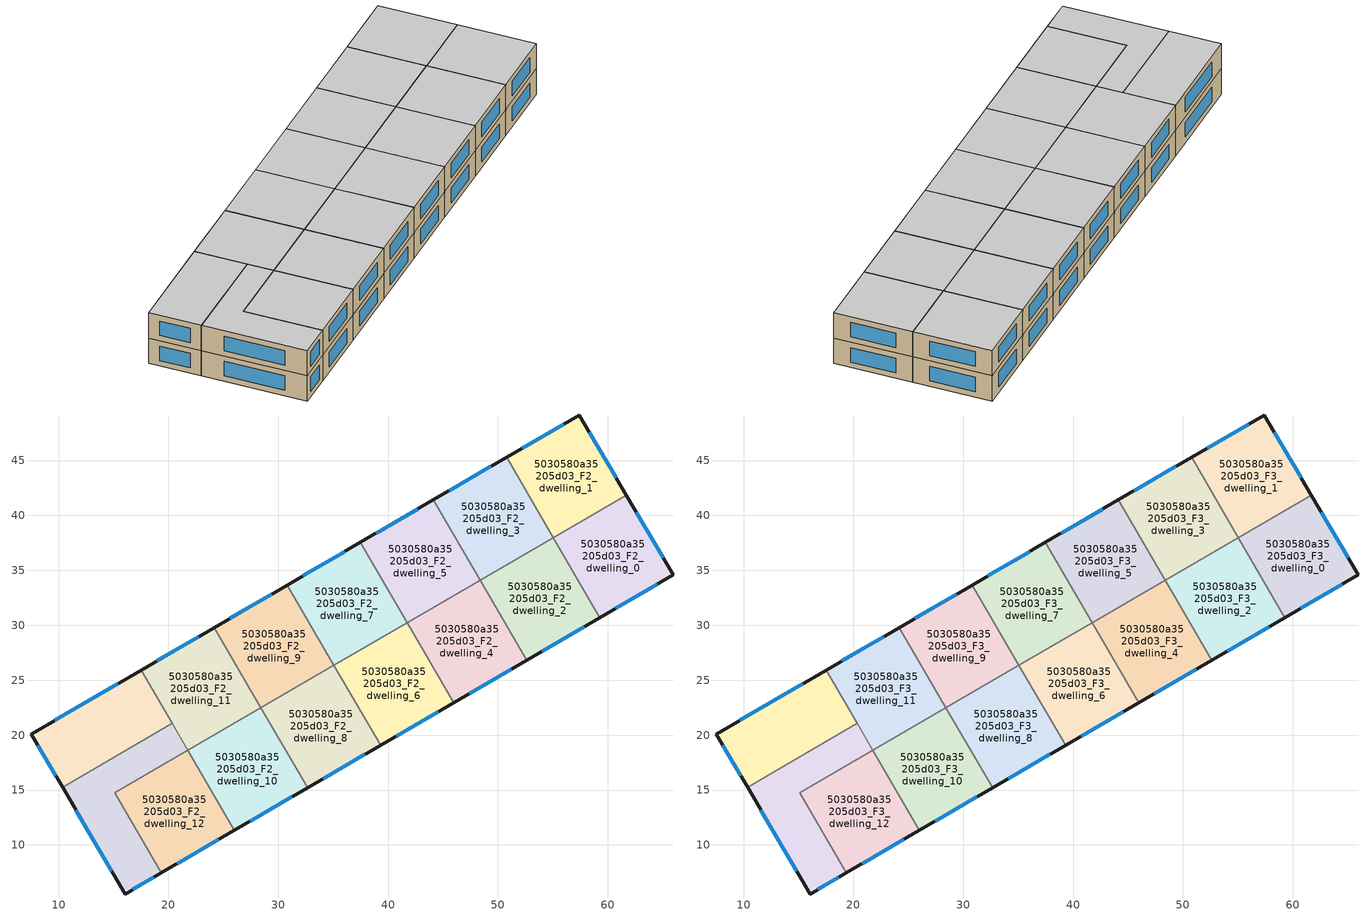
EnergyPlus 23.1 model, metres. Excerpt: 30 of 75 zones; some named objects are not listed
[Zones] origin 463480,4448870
5030580a35205d03_F2_dwelling_0
 floor to 5030580a35205d03_F1_dwelling_0 (EU_floor_Construction): 61.69,41.85 65.95,34.59 59.28,30.7 55.04,37.98 z6
 wall outside (EU_wall_Construction): 59.28,30.7 65.95,34.59 61.69,41.85 z6:9
 wall to 5030580a35205d03_F2_dwelling_1 (EU_wall_Construction): 61.69,41.85 55.04,37.98 z6:9
 wall to 5030580a35205d03_F2_dwelling_2 (EU_wall_Construction): 55.04,37.98 59.28,30.7 z6:9
 window (EU_Window_Construction): 65.04,36.14 62.6,40.3 / 60.71,31.53 64.52,33.76 z6.64:8.36
5030580a35205d03_F2_dwelling_1
 floor to 5030580a35205d03_F1_dwelling_1 (EU_floor_Construction): 57.41,49.15 61.69,41.85 55.04,37.98 50.78,45.29 z6
 wall outside (EU_wall_Construction): 61.69,41.85 57.41,49.15 50.78,45.29 z6:9
 wall to 5030580a35205d03_F2_dwelling_3 (EU_wall_Construction): 50.78,45.29 55.03,37.99 z6:9
 wall to 5030580a35205d03_F2_dwelling_2 (EU_wall_Construction): 55.03,37.99 55.04,37.98 z6:9
 window (EU_Window_Construction): 60.77,43.42 58.33,47.58 / 55.99,48.32 52.2,46.11 z6.64:8.36
5030580a35205d03_F2_dwelling_10
 floor to 5030580a35205d03_F1_dwelling_10 (EU_floor_Construction): 28.42,22.5 32.66,15.21 26.01,11.33 21.76,18.63 z6
 wall outside (EU_wall_Construction): 26.01,11.33 32.66,15.21 z6:9
 wall to 5030580a35205d03_F2_dwelling_12 (EU_wall_Construction): 21.76,18.63 26.01,11.33 z6:9
 wall to 5030580a35205d03_F2_dwelling_11 (EU_wall_Construction): 28.42,22.5 21.76,18.63 z6:9
 wall to 5030580a35205d03_F2_dwelling_8 (EU_wall_Construction): 32.66,15.21 28.42,22.5 z6:9
 window (EU_Window_Construction): 27.44,12.16 31.24,14.38 z6.64:8.36
5030580a35205d03_F2_dwelling_11
 floor to 5030580a35205d03_F1_dwelling_11 (EU_floor_Construction): 24.17,29.79 28.42,22.5 21.76,18.63 17.52,25.92 z6
 wall outside (EU_wall_Construction): 24.17,29.79 17.52,25.92 z6:9
 wall to 5030580a35205d03_F2_dwelling_9 (EU_wall_Construction): 28.42,22.5 24.17,29.79 z6:9
 wall to 5030580a35205d03_F2_dwelling_14 (EU_wall_Construction): 17.52,25.92 20.34,21.07 z6:9
 wall to 5030580a35205d03_F2_dwelling_13 (EU_wall_Construction): 20.34,21.07 21.76,18.63 z6:9
 window (EU_Window_Construction): 22.74,28.96 18.94,26.75 z6.64:8.36
5030580a35205d03_F2_dwelling_12
 floor to 5030580a35205d03_F1_dwelling_12 (EU_floor_Construction): 21.76,18.63 26.01,11.33 19.36,7.46 15.11,14.75 z6
 wall outside (EU_wall_Construction): 19.36,7.46 26.01,11.33 z6:9
 wall to 5030580a35205d03_F2_dwelling_13 (EU_wall_Construction): 21.76,18.63 15.11,14.75 19.36,7.46 z6:9
 window (EU_Window_Construction): 20.78,8.29 24.59,10.5 z6.64:8.36
5030580a35205d03_F2_dwelling_13
 floor to 5030580a35205d03_F1_dwelling_13 (EU_floor_Construction): 20.34,21.07 21.76,18.63 15.11,14.75 19.36,7.46 16.06,5.54 10.36,15.25 z6
 wall outside (EU_wall_Construction): 10.36,15.25 16.06,5.54 19.36,7.46 z6:9
 wall to 5030580a35205d03_F2_dwelling_14 (EU_wall_Construction): 20.34,21.07 10.36,15.25 z6:9
 window (EU_Window_Construction): 16.76,5.95 18.65,7.05 / 11.58,13.17 14.84,7.62 z6.64:8.36
5030580a35205d03_F2_dwelling_14
 floor to 5030580a35205d03_F1_dwelling_14 (EU_floor_Construction): 17.52,25.92 20.34,21.07 10.36,15.25 7.51,20.1 z6
 wall outside (EU_wall_Construction): 17.52,25.92 7.51,20.1 10.36,15.25 z6:9
 window (EU_Window_Construction): 8.12,19.06 9.75,16.29 / 15.37,24.67 9.66,21.34 z6.64:8.36
5030580a35205d03_F2_dwelling_2
 floor to 5030580a35205d03_F1_dwelling_2 (EU_floor_Construction): 55.03,37.99 59.28,30.7 52.62,26.83 48.38,34.12 z6
 wall outside (EU_wall_Construction): 52.62,26.83 59.28,30.7 z6:9
 wall to 5030580a35205d03_F2_dwelling_4 (EU_wall_Construction): 48.38,34.12 52.62,26.83 z6:9
 wall to 5030580a35205d03_F2_dwelling_3 (EU_wall_Construction): 55.03,37.99 48.38,34.12 z6:9
 window (EU_Window_Construction): 54.05,27.66 57.85,29.87 z6.64:8.36
5030580a35205d03_F2_dwelling_3
 floor to 5030580a35205d03_F1_dwelling_3 (EU_floor_Construction): 50.78,45.29 55.03,37.99 48.38,34.12 44.13,41.42 z6
 wall outside (EU_wall_Construction): 50.78,45.29 44.13,41.42 z6:9
 wall to 5030580a35205d03_F2_dwelling_5 (EU_wall_Construction): 44.13,41.42 48.38,34.12 z6:9
 window (EU_Window_Construction): 49.36,44.46 45.55,42.24 z6.64:8.36
5030580a35205d03_F2_dwelling_4
 floor to 5030580a35205d03_F1_dwelling_4 (EU_floor_Construction): 48.38,34.12 52.62,26.83 45.97,22.95 41.72,30.25 z6
 wall outside (EU_wall_Construction): 45.97,22.95 52.62,26.83 z6:9
 wall to 5030580a35205d03_F2_dwelling_6 (EU_wall_Construction): 41.72,30.25 45.97,22.95 z6:9
 wall to 5030580a35205d03_F2_dwelling_5 (EU_wall_Construction): 48.38,34.12 41.72,30.25 z6:9
 window (EU_Window_Construction): 47.39,23.78 51.2,26 z6.64:8.36
5030580a35205d03_F2_dwelling_5
 floor to 5030580a35205d03_F1_dwelling_5 (EU_floor_Construction): 44.13,41.42 48.38,34.12 41.72,30.25 37.48,37.54 z6
 wall outside (EU_wall_Construction): 44.13,41.42 37.48,37.54 z6:9
 wall to 5030580a35205d03_F2_dwelling_7 (EU_wall_Construction): 37.48,37.54 41.72,30.25 z6:9
 window (EU_Window_Construction): 42.7,40.59 38.9,38.37 z6.64:8.36
5030580a35205d03_F2_dwelling_6
 floor to 5030580a35205d03_F1_dwelling_6 (EU_floor_Construction): 41.72,30.25 45.97,22.95 39.32,19.08 35.07,26.37 z6
 wall outside (EU_wall_Construction): 39.32,19.08 45.97,22.95 z6:9
 wall to 5030580a35205d03_F2_dwelling_8 (EU_wall_Construction): 35.07,26.37 39.32,19.08 z6:9
 wall to 5030580a35205d03_F2_dwelling_7 (EU_wall_Construction): 41.72,30.25 35.07,26.37 z6:9
 window (EU_Window_Construction): 40.74,19.91 44.54,22.12 z6.64:8.36
5030580a35205d03_F2_dwelling_7
 floor to 5030580a35205d03_F1_dwelling_7 (EU_floor_Construction): 37.48,37.54 41.72,30.25 35.07,26.37 30.82,33.67 z6
 wall outside (EU_wall_Construction): 37.48,37.54 30.82,33.67 z6:9
 wall to 5030580a35205d03_F2_dwelling_9 (EU_wall_Construction): 30.82,33.67 35.07,26.37 z6:9
 window (EU_Window_Construction): 36.05,36.71 32.25,34.5 z6.64:8.36
5030580a35205d03_F2_dwelling_8
 floor to 5030580a35205d03_F1_dwelling_8 (EU_floor_Construction): 35.07,26.37 39.32,19.08 32.66,15.21 28.42,22.5 z6
 wall outside (EU_wall_Construction): 32.66,15.21 39.32,19.08 z6:9
 wall to 5030580a35205d03_F2_dwelling_9 (EU_wall_Construction): 35.07,26.37 28.42,22.5 z6:9
 window (EU_Window_Construction): 34.09,16.04 37.89,18.25 z6.64:8.36
5030580a35205d03_F2_dwelling_9
 floor to 5030580a35205d03_F1_dwelling_9 (EU_floor_Construction): 30.82,33.67 35.07,26.37 28.42,22.5 24.17,29.79 z6
 wall outside (EU_wall_Construction): 30.82,33.67 24.17,29.79 z6:9
 window (EU_Window_Construction): 29.4,32.84 25.6,30.62 z6.64:8.36
5030580a35205d03_F3_dwelling_0
 floor to 5030580a35205d03_F2_dwelling_0 (EU_floor_Construction): 61.69,41.85 65.95,34.59 59.28,30.7 55.04,37.98 z9
 wall outside (EU_wall_Construction): 59.28,30.7 65.95,34.59 61.69,41.85 z9:12
 wall to 5030580a35205d03_F3_dwelling_1 (EU_wall_Construction): 61.69,41.85 55.04,37.98 z9:12
 wall to 5030580a35205d03_F3_dwelling_2 (EU_wall_Construction): 55.04,37.98 59.28,30.7 z9:12
 window (EU_Window_Construction): 65.04,36.14 62.6,40.3 / 60.71,31.53 64.52,33.76 z9.64:11.36
 ceiling to 5030580a35205d03_F4_dwelling_0 (EU_floor_Construction): 65.95,34.59 61.69,41.85 55.04,37.98 59.28,30.7 z12
5030580a35205d03_F3_dwelling_1
 floor to 5030580a35205d03_F2_dwelling_1 (EU_floor_Construction): 57.41,49.15 61.69,41.85 55.04,37.98 50.78,45.29 z9
 wall outside (EU_wall_Construction): 61.69,41.85 57.41,49.15 50.78,45.29 z9:12
 wall to 5030580a35205d03_F3_dwelling_3 (EU_wall_Construction): 50.78,45.29 55.03,37.99 z9:12
 wall to 5030580a35205d03_F3_dwelling_2 (EU_wall_Construction): 55.03,37.99 55.04,37.98 z9:12
 window (EU_Window_Construction): 60.77,43.42 58.33,47.58 / 55.99,48.32 52.2,46.11 z9.64:11.36
 ceiling to 5030580a35205d03_F4_dwelling_1 (EU_floor_Construction): 61.69,41.85 57.41,49.15 50.78,45.29 55.04,37.98 z12
5030580a35205d03_F3_dwelling_10
 floor to 5030580a35205d03_F2_dwelling_10 (EU_floor_Construction): 28.42,22.5 32.66,15.21 26.01,11.33 21.76,18.63 z9
 wall outside (EU_wall_Construction): 26.01,11.33 32.66,15.21 z9:12
 wall to 5030580a35205d03_F3_dwelling_12 (EU_wall_Construction): 21.76,18.63 26.01,11.33 z9:12
 wall to 5030580a35205d03_F3_dwelling_11 (EU_wall_Construction): 28.42,22.5 21.76,18.63 z9:12
 wall to 5030580a35205d03_F3_dwelling_8 (EU_wall_Construction): 32.66,15.21 28.42,22.5 z9:12
 window (EU_Window_Construction): 27.44,12.16 31.24,14.38 z9.64:11.36
 ceiling to 5030580a35205d03_F4_dwelling_10 (EU_floor_Construction): 32.66,15.21 28.42,22.5 21.76,18.63 26.01,11.33 z12
5030580a35205d03_F3_dwelling_11
 floor to 5030580a35205d03_F2_dwelling_11 (EU_floor_Construction): 24.17,29.79 28.42,22.5 21.76,18.63 17.52,25.92 z9
 wall outside (EU_wall_Construction): 24.17,29.79 17.52,25.92 z9:12
 wall to 5030580a35205d03_F3_dwelling_9 (EU_wall_Construction): 28.42,22.5 24.17,29.79 z9:12
 wall to 5030580a35205d03_F3_dwelling_14 (EU_wall_Construction): 17.52,25.92 20.34,21.07 z9:12
 wall to 5030580a35205d03_F3_dwelling_13 (EU_wall_Construction): 20.34,21.07 21.76,18.63 z9:12
 window (EU_Window_Construction): 22.74,28.96 18.94,26.75 z9.64:11.36
 ceiling to 5030580a35205d03_F4_dwelling_11 (EU_floor_Construction): 28.42,22.5 24.17,29.79 17.52,25.92 21.76,18.63 z12
5030580a35205d03_F3_dwelling_12
 floor to 5030580a35205d03_F2_dwelling_12 (EU_floor_Construction): 21.76,18.63 26.01,11.33 19.36,7.46 15.11,14.75 z9
 wall outside (EU_wall_Construction): 19.36,7.46 26.01,11.33 z9:12
 wall to 5030580a35205d03_F3_dwelling_13 (EU_wall_Construction): 21.76,18.63 15.11,14.75 19.36,7.46 z9:12
 window (EU_Window_Construction): 20.78,8.29 24.59,10.5 z9.64:11.36
 ceiling to 5030580a35205d03_F4_dwelling_12 (EU_floor_Construction): 26.01,11.33 21.76,18.63 15.11,14.75 19.36,7.46 z12
5030580a35205d03_F3_dwelling_13
 floor to 5030580a35205d03_F2_dwelling_13 (EU_floor_Construction): 20.34,21.07 21.76,18.63 15.11,14.75 19.36,7.46 16.06,5.54 10.36,15.25 z9
 wall outside (EU_wall_Construction): 10.36,15.25 16.06,5.54 19.36,7.46 z9:12
 wall to 5030580a35205d03_F3_dwelling_14 (EU_wall_Construction): 20.34,21.07 10.36,15.25 z9:12
 window (EU_Window_Construction): 16.76,5.95 18.65,7.05 / 11.58,13.17 14.84,7.62 z9.64:11.36
 ceiling to 5030580a35205d03_F4_dwelling_13 (EU_floor_Construction): 19.36,7.46 15.11,14.75 21.76,18.63 20.34,21.07 10.36,15.25 16.06,5.54 z12
5030580a35205d03_F3_dwelling_14
 floor to 5030580a35205d03_F2_dwelling_14 (EU_floor_Construction): 17.52,25.92 20.34,21.07 10.36,15.25 7.51,20.1 z9
 wall outside (EU_wall_Construction): 17.52,25.92 7.51,20.1 10.36,15.25 z9:12
 window (EU_Window_Construction): 8.12,19.06 9.75,16.29 / 15.37,24.67 9.66,21.34 z9.64:11.36
 ceiling to 5030580a35205d03_F4_dwelling_14 (EU_floor_Construction): 20.34,21.07 17.52,25.92 7.51,20.1 10.36,15.25 z12
5030580a35205d03_F3_dwelling_2
 floor to 5030580a35205d03_F2_dwelling_2 (EU_floor_Construction): 55.03,37.99 59.28,30.7 52.62,26.83 48.38,34.12 z9
 wall outside (EU_wall_Construction): 52.62,26.83 59.28,30.7 z9:12
 wall to 5030580a35205d03_F3_dwelling_4 (EU_wall_Construction): 48.38,34.12 52.62,26.83 z9:12
 wall to 5030580a35205d03_F3_dwelling_3 (EU_wall_Construction): 55.03,37.99 48.38,34.12 z9:12
 window (EU_Window_Construction): 54.05,27.66 57.85,29.87 z9.64:11.36
 ceiling to 5030580a35205d03_F4_dwelling_2 (EU_floor_Construction): 59.28,30.7 55.03,37.99 48.38,34.12 52.62,26.83 z12
5030580a35205d03_F3_dwelling_3
 floor to 5030580a35205d03_F2_dwelling_3 (EU_floor_Construction): 50.78,45.29 55.03,37.99 48.38,34.12 44.13,41.42 z9
 wall outside (EU_wall_Construction): 50.78,45.29 44.13,41.42 z9:12
 wall to 5030580a35205d03_F3_dwelling_5 (EU_wall_Construction): 44.13,41.42 48.38,34.12 z9:12
 window (EU_Window_Construction): 49.36,44.46 45.55,42.24 z9.64:11.36
 ceiling to 5030580a35205d03_F4_dwelling_3 (EU_floor_Construction): 55.03,37.99 50.78,45.29 44.13,41.42 48.38,34.12 z12
5030580a35205d03_F3_dwelling_4
 floor to 5030580a35205d03_F2_dwelling_4 (EU_floor_Construction): 48.38,34.12 52.62,26.83 45.97,22.95 41.72,30.25 z9
 wall outside (EU_wall_Construction): 45.97,22.95 52.62,26.83 z9:12
 wall to 5030580a35205d03_F3_dwelling_6 (EU_wall_Construction): 41.72,30.25 45.97,22.95 z9:12
 wall to 5030580a35205d03_F3_dwelling_5 (EU_wall_Construction): 48.38,34.12 41.72,30.25 z9:12
 window (EU_Window_Construction): 47.39,23.78 51.2,26 z9.64:11.36
 ceiling to 5030580a35205d03_F4_dwelling_4 (EU_floor_Construction): 52.62,26.83 48.38,34.12 41.72,30.25 45.97,22.95 z12
5030580a35205d03_F3_dwelling_5
 floor to 5030580a35205d03_F2_dwelling_5 (EU_floor_Construction): 44.13,41.42 48.38,34.12 41.72,30.25 37.48,37.54 z9
 wall outside (EU_wall_Construction): 44.13,41.42 37.48,37.54 z9:12
 wall to 5030580a35205d03_F3_dwelling_7 (EU_wall_Construction): 37.48,37.54 41.72,30.25 z9:12
 window (EU_Window_Construction): 42.7,40.59 38.9,38.37 z9.64:11.36
 ceiling to 5030580a35205d03_F4_dwelling_5 (EU_floor_Construction): 48.38,34.12 44.13,41.42 37.48,37.54 41.72,30.25 z12
5030580a35205d03_F3_dwelling_6
 floor to 5030580a35205d03_F2_dwelling_6 (EU_floor_Construction): 41.72,30.25 45.97,22.95 39.32,19.08 35.07,26.37 z9
 wall outside (EU_wall_Construction): 39.32,19.08 45.97,22.95 z9:12
 wall to 5030580a35205d03_F3_dwelling_8 (EU_wall_Construction): 35.07,26.37 39.32,19.08 z9:12
 wall to 5030580a35205d03_F3_dwelling_7 (EU_wall_Construction): 41.72,30.25 35.07,26.37 z9:12
 window (EU_Window_Construction): 40.74,19.91 44.54,22.12 z9.64:11.36
 ceiling to 5030580a35205d03_F4_dwelling_6 (EU_floor_Construction): 45.97,22.95 41.72,30.25 35.07,26.37 39.32,19.08 z12
5030580a35205d03_F3_dwelling_7
 floor to 5030580a35205d03_F2_dwelling_7 (EU_floor_Construction): 37.48,37.54 41.72,30.25 35.07,26.37 30.82,33.67 z9
 wall outside (EU_wall_Construction): 37.48,37.54 30.82,33.67 z9:12
 wall to 5030580a35205d03_F3_dwelling_9 (EU_wall_Construction): 30.82,33.67 35.07,26.37 z9:12
 window (EU_Window_Construction): 36.05,36.71 32.25,34.5 z9.64:11.36
 ceiling to 5030580a35205d03_F4_dwelling_7 (EU_floor_Construction): 41.72,30.25 37.48,37.54 30.82,33.67 35.07,26.37 z12
5030580a35205d03_F3_dwelling_8
 floor to 5030580a35205d03_F2_dwelling_8 (EU_floor_Construction): 35.07,26.37 39.32,19.08 32.66,15.21 28.42,22.5 z9
 wall outside (EU_wall_Construction): 32.66,15.21 39.32,19.08 z9:12
 wall to 5030580a35205d03_F3_dwelling_9 (EU_wall_Construction): 35.07,26.37 28.42,22.5 z9:12
 window (EU_Window_Construction): 34.09,16.04 37.89,18.25 z9.64:11.36
 ceiling to 5030580a35205d03_F4_dwelling_8 (EU_floor_Construction): 39.32,19.08 35.07,26.37 28.42,22.5 32.66,15.21 z12
5030580a35205d03_F3_dwelling_9
 floor to 5030580a35205d03_F2_dwelling_9 (EU_floor_Construction): 30.82,33.67 35.07,26.37 28.42,22.5 24.17,29.79 z9
 wall outside (EU_wall_Construction): 30.82,33.67 24.17,29.79 z9:12
 window (EU_Window_Construction): 29.4,32.84 25.6,30.62 z9.64:11.36
 ceiling to 5030580a35205d03_F4_dwelling_9 (EU_floor_Construction): 35.07,26.37 30.82,33.67 24.17,29.79 28.42,22.5 z12
[Building]
EU S2 Campaign: North Axis=0; Terrain=City; Solar Distribution=FullExterior
[Site:Location]
Yerevan-Zvartnots.Intl.AP: Latitude=40.15; Longitude=44.383; Time Zone=4; Elevation=854
[SizingPeriod:WeatherFileDays]
AnnualSizingPeriod: Begin Month=1; Begin Day of Month=1; End Month=12; End Day of Month=31; Day of Week for Start Day=Monday; Use Weather File Daylight Saving Period=No; Use Weather File Rain and Snow Indicators=No
[MATERIAL]
EU_InternalMass_Material: Roughness=MediumRough; Thickness=0.1; Conductivity=1; Density=1800; Specific Heat=900; Thermal Absorptance=0.9; Solar Absorptance=0.7; Visible Absorptance=0.7
[MATERIAL:NOMASS] Roughness=MediumRough; Thermal Absorptance=0.9; Solar Absorptance=0.7; Visible Absorptance=0.7
Name | Thermal Resistance
EU_wall_NoMass | 1.05043
EU_floor_NoMass | 0.478065
[WINDOWMATERIAL:SIMPLEGLAZINGSYSTEM]
EU_Window_SimpleGlazing: UFactor=2.5566; Solar Heat Gain Coefficient=0.75; Visible Transmittance=0.75
[CONSTRUCTION]
EU_wall_Construction: EU_wall_NoMass
EU_floor_Construction: EU_floor_NoMass
EU_Window_Construction: EU_Window_SimpleGlazing
EU_InternalMass_Construction: EU_InternalMass_Material
[ZONE] Type=1; Multiplier=1; Ceiling Height=autocalculate; Floor Area=autocalculate; Part of Total Floor Area=Yes
Name | Volume
5030580a35205d03_F2_dwelling_0; 5030580a35205d03_F3_dwelling_0 | 194.935
5030580a35205d03_F2_dwelling_1; 5030580a35205d03_F3_dwelling_1 | 194.938
5030580a35205d03_F2_dwelling_10; 5030580a35205d03_F3_dwelling_10; 5030580a35205d03_F2_dwelling_12; 5030580a35205d03_F3_dwelling_12; 5030580a35205d03_F2_dwelling_8; 5030580a35205d03_F3_dwelling_8 | 194.943
5030580a35205d03_F2_dwelling_11; 5030580a35205d03_F3_dwelling_11 | 194.927
5030580a35205d03_F2_dwelling_13; 5030580a35205d03_F3_dwelling_13 | 194.92
5030580a35205d03_F2_dwelling_14; 5030580a35205d03_F3_dwelling_14 | 194.925
5030580a35205d03_F2_dwelling_2; 5030580a35205d03_F3_dwelling_2 | 194.926
5030580a35205d03_F2_dwelling_3; 5030580a35205d03_F3_dwelling_3 | 194.91
5030580a35205d03_F2_dwelling_4; 5030580a35205d03_F3_dwelling_4 | 194.922
5030580a35205d03_F2_dwelling_5; 5030580a35205d03_F3_dwelling_5 | 194.906
5030580a35205d03_F2_dwelling_6; 5030580a35205d03_F3_dwelling_6 | 194.959
5030580a35205d03_F2_dwelling_7; 5030580a35205d03_F3_dwelling_7 | 194.923
5030580a35205d03_F2_dwelling_9; 5030580a35205d03_F3_dwelling_9 | 194.939
[INTERNALMASS] Construction=EU_InternalMass_Construction
Name | Zone or ZoneList | Surface Area
5030580a35205d03_F2_dwelling_0_EU_InternalMass | 5030580a35205d03_F2_dwelling_0 | 64.9783
5030580a35205d03_F2_dwelling_1_EU_InternalMass | 5030580a35205d03_F2_dwelling_1 | 64.979
5030580a35205d03_F2_dwelling_2_EU_InternalMass | 5030580a35205d03_F2_dwelling_2 | 64.9782
5030580a35205d03_F2_dwelling_3_EU_InternalMass | 5030580a35205d03_F2_dwelling_3 | 64.9717
5030580a35205d03_F2_dwelling_4_EU_InternalMass | 5030580a35205d03_F2_dwelling_4 | 64.9738
5030580a35205d03_F2_dwelling_5_EU_InternalMass | 5030580a35205d03_F2_dwelling_5 | 64.9698
5030580a35205d03_F2_dwelling_6_EU_InternalMass | 5030580a35205d03_F2_dwelling_6 | 64.9855
5030580a35205d03_F2_dwelling_7_EU_InternalMass | 5030580a35205d03_F2_dwelling_7 | 64.977
5030580a35205d03_F2_dwelling_8_EU_InternalMass | 5030580a35205d03_F2_dwelling_8 | 64.9784
5030580a35205d03_F2_dwelling_9_EU_InternalMass | 5030580a35205d03_F2_dwelling_9 | 64.9808
5030580a35205d03_F2_dwelling_10_EU_InternalMass | 5030580a35205d03_F2_dwelling_10 | 64.9801
5030580a35205d03_F2_dwelling_11_EU_InternalMass | 5030580a35205d03_F2_dwelling_11 | 64.9762
5030580a35205d03_F2_dwelling_12_EU_InternalMass | 5030580a35205d03_F2_dwelling_12 | 64.9804
5030580a35205d03_F2_dwelling_13_EU_InternalMass | 5030580a35205d03_F2_dwelling_13 | 64.9733
5030580a35205d03_F2_dwelling_14_EU_InternalMass | 5030580a35205d03_F2_dwelling_14 | 64.9731
5030580a35205d03_F3_dwelling_0_EU_InternalMass | 5030580a35205d03_F3_dwelling_0 | 64.9783
5030580a35205d03_F3_dwelling_1_EU_InternalMass | 5030580a35205d03_F3_dwelling_1 | 64.979
5030580a35205d03_F3_dwelling_2_EU_InternalMass | 5030580a35205d03_F3_dwelling_2 | 64.9782
5030580a35205d03_F3_dwelling_3_EU_InternalMass | 5030580a35205d03_F3_dwelling_3 | 64.9717
5030580a35205d03_F3_dwelling_4_EU_InternalMass | 5030580a35205d03_F3_dwelling_4 | 64.9738
5030580a35205d03_F3_dwelling_5_EU_InternalMass | 5030580a35205d03_F3_dwelling_5 | 64.9698
5030580a35205d03_F3_dwelling_6_EU_InternalMass | 5030580a35205d03_F3_dwelling_6 | 64.9855
5030580a35205d03_F3_dwelling_7_EU_InternalMass | 5030580a35205d03_F3_dwelling_7 | 64.977
5030580a35205d03_F3_dwelling_8_EU_InternalMass | 5030580a35205d03_F3_dwelling_8 | 64.9784
5030580a35205d03_F3_dwelling_9_EU_InternalMass | 5030580a35205d03_F3_dwelling_9 | 64.9808
5030580a35205d03_F3_dwelling_10_EU_InternalMass | 5030580a35205d03_F3_dwelling_10 | 64.9801
5030580a35205d03_F3_dwelling_11_EU_InternalMass | 5030580a35205d03_F3_dwelling_11 | 64.9762
5030580a35205d03_F3_dwelling_12_EU_InternalMass | 5030580a35205d03_F3_dwelling_12 | 64.9804
5030580a35205d03_F3_dwelling_13_EU_InternalMass | 5030580a35205d03_F3_dwelling_13 | 64.9733
5030580a35205d03_F3_dwelling_14_EU_InternalMass | 5030580a35205d03_F3_dwelling_14 | 64.9731
[OTHEREQUIPMENT] Fuel Type=Electricity; Design Level Calculation Method=Watts/Area; Power per Zone Floor Area=1; Fraction Latent=0; Fraction Radiant=0; Fraction Lost=0; Carbon Dioxide Generation Rate=0; EndUse Subcategory=EU_Step8_InternalGains
Name | Zone or ZoneList or Space or SpaceList | Schedule
EU_Step8_InternalGain_5030580a35205d03_F2_dwelling_0_f000 | 5030580a35205d03_F2_dwelling_0 | EU_Step8_GainSchedule_5030580a35205d03_F2_dwelling_0_f000
EU_Step8_InternalGain_5030580a35205d03_F2_dwelling_1_f000 | 5030580a35205d03_F2_dwelling_1 | EU_Step8_GainSchedule_5030580a35205d03_F2_dwelling_1_f000
EU_Step8_InternalGain_5030580a35205d03_F2_dwelling_2_f000 | 5030580a35205d03_F2_dwelling_2 | EU_Step8_GainSchedule_5030580a35205d03_F2_dwelling_2_f000
EU_Step8_InternalGain_5030580a35205d03_F2_dwelling_3_f000 | 5030580a35205d03_F2_dwelling_3 | EU_Step8_GainSchedule_5030580a35205d03_F2_dwelling_3_f000
EU_Step8_InternalGain_5030580a35205d03_F2_dwelling_4_f000 | 5030580a35205d03_F2_dwelling_4 | EU_Step8_GainSchedule_5030580a35205d03_F2_dwelling_4_f000
EU_Step8_InternalGain_5030580a35205d03_F2_dwelling_5_f000 | 5030580a35205d03_F2_dwelling_5 | EU_Step8_GainSchedule_5030580a35205d03_F2_dwelling_5_f000
EU_Step8_InternalGain_5030580a35205d03_F2_dwelling_6_f000 | 5030580a35205d03_F2_dwelling_6 | EU_Step8_GainSchedule_5030580a35205d03_F2_dwelling_6_f000
EU_Step8_InternalGain_5030580a35205d03_F2_dwelling_7_f000 | 5030580a35205d03_F2_dwelling_7 | EU_Step8_GainSchedule_5030580a35205d03_F2_dwelling_7_f000
EU_Step8_InternalGain_5030580a35205d03_F2_dwelling_8_f000 | 5030580a35205d03_F2_dwelling_8 | EU_Step8_GainSchedule_5030580a35205d03_F2_dwelling_8_f000
EU_Step8_InternalGain_5030580a35205d03_F2_dwelling_9_f000 | 5030580a35205d03_F2_dwelling_9 | EU_Step8_GainSchedule_5030580a35205d03_F2_dwelling_9_f000
EU_Step8_InternalGain_5030580a35205d03_F2_dwelling_10_f000 | 5030580a35205d03_F2_dwelling_10 | EU_Step8_GainSchedule_5030580a35205d03_F2_dwelling_10_f000
EU_Step8_InternalGain_5030580a35205d03_F2_dwelling_11_f000 | 5030580a35205d03_F2_dwelling_11 | EU_Step8_GainSchedule_5030580a35205d03_F2_dwelling_11_f000
EU_Step8_InternalGain_5030580a35205d03_F2_dwelling_12_f000 | 5030580a35205d03_F2_dwelling_12 | EU_Step8_GainSchedule_5030580a35205d03_F2_dwelling_12_f000
EU_Step8_InternalGain_5030580a35205d03_F2_dwelling_13_f000 | 5030580a35205d03_F2_dwelling_13 | EU_Step8_GainSchedule_5030580a35205d03_F2_dwelling_13_f000
EU_Step8_InternalGain_5030580a35205d03_F2_dwelling_14_f000 | 5030580a35205d03_F2_dwelling_14 | EU_Step8_GainSchedule_5030580a35205d03_F2_dwelling_14_f000
EU_Step8_InternalGain_5030580a35205d03_F3_dwelling_0_f000 | 5030580a35205d03_F3_dwelling_0 | EU_Step8_GainSchedule_5030580a35205d03_F3_dwelling_0_f000
EU_Step8_InternalGain_5030580a35205d03_F3_dwelling_1_f000 | 5030580a35205d03_F3_dwelling_1 | EU_Step8_GainSchedule_5030580a35205d03_F3_dwelling_1_f000
EU_Step8_InternalGain_5030580a35205d03_F3_dwelling_2_f000 | 5030580a35205d03_F3_dwelling_2 | EU_Step8_GainSchedule_5030580a35205d03_F3_dwelling_2_f000
EU_Step8_InternalGain_5030580a35205d03_F3_dwelling_3_f000 | 5030580a35205d03_F3_dwelling_3 | EU_Step8_GainSchedule_5030580a35205d03_F3_dwelling_3_f000
EU_Step8_InternalGain_5030580a35205d03_F3_dwelling_4_f000 | 5030580a35205d03_F3_dwelling_4 | EU_Step8_GainSchedule_5030580a35205d03_F3_dwelling_4_f000
EU_Step8_InternalGain_5030580a35205d03_F3_dwelling_5_f000 | 5030580a35205d03_F3_dwelling_5 | EU_Step8_GainSchedule_5030580a35205d03_F3_dwelling_5_f000
EU_Step8_InternalGain_5030580a35205d03_F3_dwelling_6_f000 | 5030580a35205d03_F3_dwelling_6 | EU_Step8_GainSchedule_5030580a35205d03_F3_dwelling_6_f000
EU_Step8_InternalGain_5030580a35205d03_F3_dwelling_7_f000 | 5030580a35205d03_F3_dwelling_7 | EU_Step8_GainSchedule_5030580a35205d03_F3_dwelling_7_f000
EU_Step8_InternalGain_5030580a35205d03_F3_dwelling_8_f000 | 5030580a35205d03_F3_dwelling_8 | EU_Step8_GainSchedule_5030580a35205d03_F3_dwelling_8_f000
EU_Step8_InternalGain_5030580a35205d03_F3_dwelling_9_f000 | 5030580a35205d03_F3_dwelling_9 | EU_Step8_GainSchedule_5030580a35205d03_F3_dwelling_9_f000
EU_Step8_InternalGain_5030580a35205d03_F3_dwelling_10_f000 | 5030580a35205d03_F3_dwelling_10 | EU_Step8_GainSchedule_5030580a35205d03_F3_dwelling_10_f000
EU_Step8_InternalGain_5030580a35205d03_F3_dwelling_11_f000 | 5030580a35205d03_F3_dwelling_11 | EU_Step8_GainSchedule_5030580a35205d03_F3_dwelling_11_f000
EU_Step8_InternalGain_5030580a35205d03_F3_dwelling_12_f000 | 5030580a35205d03_F3_dwelling_12 | EU_Step8_GainSchedule_5030580a35205d03_F3_dwelling_12_f000
EU_Step8_InternalGain_5030580a35205d03_F3_dwelling_13_f000 | 5030580a35205d03_F3_dwelling_13 | EU_Step8_GainSchedule_5030580a35205d03_F3_dwelling_13_f000
EU_Step8_InternalGain_5030580a35205d03_F3_dwelling_14_f000 | 5030580a35205d03_F3_dwelling_14 | EU_Step8_GainSchedule_5030580a35205d03_F3_dwelling_14_f000
[ZONEVENTILATION:DESIGNFLOWRATE] Schedule=EU_AlwaysOn; Design Flow Rate Calculation Method=AirChanges/Hour; Air Changes per Hour=0.557805; Ventilation Type=Natural; Fan Pressure Rise=0; Fan Total Efficiency=1; Constant Term Coefficient=1; Temperature Term Coefficient=0; Velocity Term Coefficient=0; Velocity Squared Term Coefficient=0; Minimum Indoor Temperature=-100; Maximum Indoor Temperature=100; Delta Temperature=-100; Minimum Outdoor Temperature=-100; Maximum Outdoor Temperature=100; Maximum Wind Speed=40
Name | Zone or ZoneList or Space or SpaceList
EU_ConstantAir_5030580a35205d03_F2_dwelling_0 | 5030580a35205d03_F2_dwelling_0
EU_ConstantAir_5030580a35205d03_F2_dwelling_1 | 5030580a35205d03_F2_dwelling_1
EU_ConstantAir_5030580a35205d03_F2_dwelling_2 | 5030580a35205d03_F2_dwelling_2
EU_ConstantAir_5030580a35205d03_F2_dwelling_3 | 5030580a35205d03_F2_dwelling_3
EU_ConstantAir_5030580a35205d03_F2_dwelling_4 | 5030580a35205d03_F2_dwelling_4
EU_ConstantAir_5030580a35205d03_F2_dwelling_5 | 5030580a35205d03_F2_dwelling_5
EU_ConstantAir_5030580a35205d03_F2_dwelling_6 | 5030580a35205d03_F2_dwelling_6
EU_ConstantAir_5030580a35205d03_F2_dwelling_7 | 5030580a35205d03_F2_dwelling_7
EU_ConstantAir_5030580a35205d03_F2_dwelling_8 | 5030580a35205d03_F2_dwelling_8
EU_ConstantAir_5030580a35205d03_F2_dwelling_9 | 5030580a35205d03_F2_dwelling_9
EU_ConstantAir_5030580a35205d03_F2_dwelling_10 | 5030580a35205d03_F2_dwelling_10
EU_ConstantAir_5030580a35205d03_F2_dwelling_11 | 5030580a35205d03_F2_dwelling_11
EU_ConstantAir_5030580a35205d03_F2_dwelling_12 | 5030580a35205d03_F2_dwelling_12
EU_ConstantAir_5030580a35205d03_F2_dwelling_13 | 5030580a35205d03_F2_dwelling_13
EU_ConstantAir_5030580a35205d03_F2_dwelling_14 | 5030580a35205d03_F2_dwelling_14
EU_ConstantAir_5030580a35205d03_F3_dwelling_0 | 5030580a35205d03_F3_dwelling_0
EU_ConstantAir_5030580a35205d03_F3_dwelling_1 | 5030580a35205d03_F3_dwelling_1
EU_ConstantAir_5030580a35205d03_F3_dwelling_2 | 5030580a35205d03_F3_dwelling_2
EU_ConstantAir_5030580a35205d03_F3_dwelling_3 | 5030580a35205d03_F3_dwelling_3
EU_ConstantAir_5030580a35205d03_F3_dwelling_4 | 5030580a35205d03_F3_dwelling_4
EU_ConstantAir_5030580a35205d03_F3_dwelling_5 | 5030580a35205d03_F3_dwelling_5
EU_ConstantAir_5030580a35205d03_F3_dwelling_6 | 5030580a35205d03_F3_dwelling_6
EU_ConstantAir_5030580a35205d03_F3_dwelling_7 | 5030580a35205d03_F3_dwelling_7
EU_ConstantAir_5030580a35205d03_F3_dwelling_8 | 5030580a35205d03_F3_dwelling_8
EU_ConstantAir_5030580a35205d03_F3_dwelling_9 | 5030580a35205d03_F3_dwelling_9
EU_ConstantAir_5030580a35205d03_F3_dwelling_10 | 5030580a35205d03_F3_dwelling_10
EU_ConstantAir_5030580a35205d03_F3_dwelling_11 | 5030580a35205d03_F3_dwelling_11
EU_ConstantAir_5030580a35205d03_F3_dwelling_12 | 5030580a35205d03_F3_dwelling_12
EU_ConstantAir_5030580a35205d03_F3_dwelling_13 | 5030580a35205d03_F3_dwelling_13
EU_ConstantAir_5030580a35205d03_F3_dwelling_14 | 5030580a35205d03_F3_dwelling_14
[HVACTEMPLATE:ZONE:IDEALLOADSAIRSYSTEM] System Availability Schedule=EU_AlwaysOn; Maximum Heating Supply Air Temperature=50; Minimum Cooling Supply Air Temperature=13; Maximum Heating Supply Air Humidity Ratio=0.0156; Minimum Cooling Supply Air Humidity Ratio=0.0077; Heating Limit=NoLimit; Cooling Limit=NoLimit; Heating Availability Schedule=EU_AlwaysOn; Cooling Availability Schedule=EU_CoolingOff; Dehumidification Control Type=ConstantSensibleHeatRatio; Cooling Sensible Heat Ratio=0.7; Dehumidification Setpoint=60; Humidification Control Type=None; Humidification Setpoint=30; Outdoor Air Method=None; Outdoor Air Flow Rate per Person=0.00944; Outdoor Air Flow Rate per Zone Floor Area=0; Outdoor Air Flow Rate per Zone=0; Demand Controlled Ventilation Type=None; Outdoor Air Economizer Type=NoEconomizer; Heat Recovery Type=None; Sensible Heat Recovery Effectiveness=0.7; Latent Heat Recovery Effectiveness=0.65
Name | Template Thermostat
5030580a35205d03_F2_dwelling_0 | EU_HeatOnly_5030580a35205d03_F2_dwelling_0
5030580a35205d03_F2_dwelling_1 | EU_HeatOnly_5030580a35205d03_F2_dwelling_1
5030580a35205d03_F2_dwelling_2 | EU_HeatOnly_5030580a35205d03_F2_dwelling_2
5030580a35205d03_F2_dwelling_3 | EU_HeatOnly_5030580a35205d03_F2_dwelling_3
5030580a35205d03_F2_dwelling_4 | EU_HeatOnly_5030580a35205d03_F2_dwelling_4
5030580a35205d03_F2_dwelling_5 | EU_HeatOnly_5030580a35205d03_F2_dwelling_5
5030580a35205d03_F2_dwelling_6 | EU_HeatOnly_5030580a35205d03_F2_dwelling_6
5030580a35205d03_F2_dwelling_7 | EU_HeatOnly_5030580a35205d03_F2_dwelling_7
5030580a35205d03_F2_dwelling_8 | EU_HeatOnly_5030580a35205d03_F2_dwelling_8
5030580a35205d03_F2_dwelling_9 | EU_HeatOnly_5030580a35205d03_F2_dwelling_9
5030580a35205d03_F2_dwelling_10 | EU_HeatOnly_5030580a35205d03_F2_dwelling_10
5030580a35205d03_F2_dwelling_11 | EU_HeatOnly_5030580a35205d03_F2_dwelling_11
5030580a35205d03_F2_dwelling_12 | EU_HeatOnly_5030580a35205d03_F2_dwelling_12
5030580a35205d03_F2_dwelling_13 | EU_HeatOnly_5030580a35205d03_F2_dwelling_13
5030580a35205d03_F2_dwelling_14 | EU_HeatOnly_5030580a35205d03_F2_dwelling_14
5030580a35205d03_F3_dwelling_0 | EU_HeatOnly_5030580a35205d03_F3_dwelling_0
5030580a35205d03_F3_dwelling_1 | EU_HeatOnly_5030580a35205d03_F3_dwelling_1
5030580a35205d03_F3_dwelling_2 | EU_HeatOnly_5030580a35205d03_F3_dwelling_2
5030580a35205d03_F3_dwelling_3 | EU_HeatOnly_5030580a35205d03_F3_dwelling_3
5030580a35205d03_F3_dwelling_4 | EU_HeatOnly_5030580a35205d03_F3_dwelling_4
5030580a35205d03_F3_dwelling_5 | EU_HeatOnly_5030580a35205d03_F3_dwelling_5
5030580a35205d03_F3_dwelling_6 | EU_HeatOnly_5030580a35205d03_F3_dwelling_6
5030580a35205d03_F3_dwelling_7 | EU_HeatOnly_5030580a35205d03_F3_dwelling_7
5030580a35205d03_F3_dwelling_8 | EU_HeatOnly_5030580a35205d03_F3_dwelling_8
5030580a35205d03_F3_dwelling_9 | EU_HeatOnly_5030580a35205d03_F3_dwelling_9
5030580a35205d03_F3_dwelling_10 | EU_HeatOnly_5030580a35205d03_F3_dwelling_10
5030580a35205d03_F3_dwelling_11 | EU_HeatOnly_5030580a35205d03_F3_dwelling_11
5030580a35205d03_F3_dwelling_12 | EU_HeatOnly_5030580a35205d03_F3_dwelling_12
5030580a35205d03_F3_dwelling_13 | EU_HeatOnly_5030580a35205d03_F3_dwelling_13
5030580a35205d03_F3_dwelling_14 | EU_HeatOnly_5030580a35205d03_F3_dwelling_14
[SIZING:ZONE] Zone Cooling Design Supply Air Temperature Input Method=SupplyAirTemperature; Zone Cooling Design Supply Air Temperature=13; Zone Heating Design Supply Air Temperature Input Method=SupplyAirTemperature; Zone Heating Design Supply Air Temperature=50; Zone Cooling Design Supply Air Humidity Ratio=0.008; Zone Heating Design Supply Air Humidity Ratio=0.008; Cooling Design Air Flow Method=DesignDay; Cooling Design Air Flow Rate=0; Cooling Minimum Air Flow per Zone Floor Area=0.000762; Cooling Minimum Air Flow=0; Cooling Minimum Air Flow Fraction=0.2; Heating Design Air Flow Method=DesignDay; Heating Design Air Flow Rate=0; Heating Maximum Air Flow per Zone Floor Area=0.002032; Heating Maximum Air Flow=0.141576; Heating Maximum Air Flow Fraction=0.3; Account for Dedicated Outdoor Air System=No; Dedicated Outdoor Air System Control Strategy=NeutralSupplyAir; Dedicated Outdoor Air Low Setpoint Temperature for Design=autosize; Dedicated Outdoor Air High Setpoint Temperature for Design=autosize; Zone Load Sizing Method=Sensible Load Only No Latent Load; Zone Latent Cooling Design Supply Air Humidity Ratio Input Method=HumidityRatioDifference; Zone Cooling Design Supply Air Humidity Ratio Difference=0.005; Zone Latent Heating Design Supply Air Humidity Ratio Input Method=HumidityRatioDifference; Zone Humidification Design Supply Air Humidity Ratio Difference=0.005
5030580a35205d03_F2_dwelling_0; 5030580a35205d03_F2_dwelling_1; 5030580a35205d03_F2_dwelling_2; 5030580a35205d03_F2_dwelling_3; 5030580a35205d03_F2_dwelling_4; 5030580a35205d03_F2_dwelling_5; 5030580a35205d03_F2_dwelling_6; 5030580a35205d03_F2_dwelling_7; 5030580a35205d03_F2_dwelling_8; 5030580a35205d03_F2_dwelling_9; 5030580a35205d03_F2_dwelling_10; 5030580a35205d03_F2_dwelling_11; 5030580a35205d03_F2_dwelling_12; 5030580a35205d03_F2_dwelling_13; 5030580a35205d03_F2_dwelling_14; 5030580a35205d03_F3_dwelling_0; 5030580a35205d03_F3_dwelling_1; 5030580a35205d03_F3_dwelling_2; 5030580a35205d03_F3_dwelling_3; 5030580a35205d03_F3_dwelling_4; 5030580a35205d03_F3_dwelling_5; 5030580a35205d03_F3_dwelling_6; 5030580a35205d03_F3_dwelling_7; 5030580a35205d03_F3_dwelling_8; 5030580a35205d03_F3_dwelling_9; 5030580a35205d03_F3_dwelling_10; 5030580a35205d03_F3_dwelling_11; 5030580a35205d03_F3_dwelling_12; 5030580a35205d03_F3_dwelling_13; 5030580a35205d03_F3_dwelling_14
[SCHEDULE:CONSTANT]
Name | Hourly Value
EU_AlwaysOn | 1
EU_CoolingOff | 0
[SCHEDULE:FILE] Column Number=1; Rows to Skip at Top=0; Number of Hours of Data=8760; Column Separator=Comma; Interpolate to Timestep=No; Minutes per Item=60; Adjust Schedule for Daylight Savings=Yes
Name | File
EU_Step8_GainSchedule_5030580a35205d03_F2_dwelling_0_f000 | ../../schedules/5030580a35205d03/5030580a35205d03_F2_dwelling_0_f000_gain.csv
EU_Step8_GainSchedule_5030580a35205d03_F2_dwelling_1_f000 | ../../schedules/5030580a35205d03/5030580a35205d03_F2_dwelling_1_f000_gain.csv
EU_Step8_GainSchedule_5030580a35205d03_F2_dwelling_2_f000 | ../../schedules/5030580a35205d03/5030580a35205d03_F2_dwelling_2_f000_gain.csv
EU_Step8_GainSchedule_5030580a35205d03_F2_dwelling_3_f000 | ../../schedules/5030580a35205d03/5030580a35205d03_F2_dwelling_3_f000_gain.csv
EU_Step8_GainSchedule_5030580a35205d03_F2_dwelling_4_f000 | ../../schedules/5030580a35205d03/5030580a35205d03_F2_dwelling_4_f000_gain.csv
EU_Step8_GainSchedule_5030580a35205d03_F2_dwelling_5_f000 | ../../schedules/5030580a35205d03/5030580a35205d03_F2_dwelling_5_f000_gain.csv
EU_Step8_GainSchedule_5030580a35205d03_F2_dwelling_6_f000 | ../../schedules/5030580a35205d03/5030580a35205d03_F2_dwelling_6_f000_gain.csv
EU_Step8_GainSchedule_5030580a35205d03_F2_dwelling_7_f000 | ../../schedules/5030580a35205d03/5030580a35205d03_F2_dwelling_7_f000_gain.csv
EU_Step8_GainSchedule_5030580a35205d03_F2_dwelling_8_f000 | ../../schedules/5030580a35205d03/5030580a35205d03_F2_dwelling_8_f000_gain.csv
EU_Step8_GainSchedule_5030580a35205d03_F2_dwelling_9_f000 | ../../schedules/5030580a35205d03/5030580a35205d03_F2_dwelling_9_f000_gain.csv
EU_Step8_GainSchedule_5030580a35205d03_F2_dwelling_10_f000 | ../../schedules/5030580a35205d03/5030580a35205d03_F2_dwelling_10_f000_gain.csv
EU_Step8_GainSchedule_5030580a35205d03_F2_dwelling_11_f000 | ../../schedules/5030580a35205d03/5030580a35205d03_F2_dwelling_11_f000_gain.csv
EU_Step8_GainSchedule_5030580a35205d03_F2_dwelling_12_f000 | ../../schedules/5030580a35205d03/5030580a35205d03_F2_dwelling_12_f000_gain.csv
EU_Step8_GainSchedule_5030580a35205d03_F2_dwelling_13_f000 | ../../schedules/5030580a35205d03/5030580a35205d03_F2_dwelling_13_f000_gain.csv
EU_Step8_GainSchedule_5030580a35205d03_F2_dwelling_14_f000 | ../../schedules/5030580a35205d03/5030580a35205d03_F2_dwelling_14_f000_gain.csv
EU_Step8_GainSchedule_5030580a35205d03_F3_dwelling_0_f000 | ../../schedules/5030580a35205d03/5030580a35205d03_F3_dwelling_0_f000_gain.csv
EU_Step8_GainSchedule_5030580a35205d03_F3_dwelling_1_f000 | ../../schedules/5030580a35205d03/5030580a35205d03_F3_dwelling_1_f000_gain.csv
EU_Step8_GainSchedule_5030580a35205d03_F3_dwelling_2_f000 | ../../schedules/5030580a35205d03/5030580a35205d03_F3_dwelling_2_f000_gain.csv
EU_Step8_GainSchedule_5030580a35205d03_F3_dwelling_3_f000 | ../../schedules/5030580a35205d03/5030580a35205d03_F3_dwelling_3_f000_gain.csv
EU_Step8_GainSchedule_5030580a35205d03_F3_dwelling_4_f000 | ../../schedules/5030580a35205d03/5030580a35205d03_F3_dwelling_4_f000_gain.csv
EU_Step8_GainSchedule_5030580a35205d03_F3_dwelling_5_f000 | ../../schedules/5030580a35205d03/5030580a35205d03_F3_dwelling_5_f000_gain.csv
EU_Step8_GainSchedule_5030580a35205d03_F3_dwelling_6_f000 | ../../schedules/5030580a35205d03/5030580a35205d03_F3_dwelling_6_f000_gain.csv
EU_Step8_GainSchedule_5030580a35205d03_F3_dwelling_7_f000 | ../../schedules/5030580a35205d03/5030580a35205d03_F3_dwelling_7_f000_gain.csv
EU_Step8_GainSchedule_5030580a35205d03_F3_dwelling_8_f000 | ../../schedules/5030580a35205d03/5030580a35205d03_F3_dwelling_8_f000_gain.csv
EU_Step8_GainSchedule_5030580a35205d03_F3_dwelling_9_f000 | ../../schedules/5030580a35205d03/5030580a35205d03_F3_dwelling_9_f000_gain.csv
EU_Step8_GainSchedule_5030580a35205d03_F3_dwelling_10_f000 | ../../schedules/5030580a35205d03/5030580a35205d03_F3_dwelling_10_f000_gain.csv
EU_Step8_GainSchedule_5030580a35205d03_F3_dwelling_11_f000 | ../../schedules/5030580a35205d03/5030580a35205d03_F3_dwelling_11_f000_gain.csv
EU_Step8_GainSchedule_5030580a35205d03_F3_dwelling_12_f000 | ../../schedules/5030580a35205d03/5030580a35205d03_F3_dwelling_12_f000_gain.csv
EU_Step8_GainSchedule_5030580a35205d03_F3_dwelling_13_f000 | ../../schedules/5030580a35205d03/5030580a35205d03_F3_dwelling_13_f000_gain.csv
EU_Step8_GainSchedule_5030580a35205d03_F3_dwelling_14_f000 | ../../schedules/5030580a35205d03/5030580a35205d03_F3_dwelling_14_f000_gain.csv
